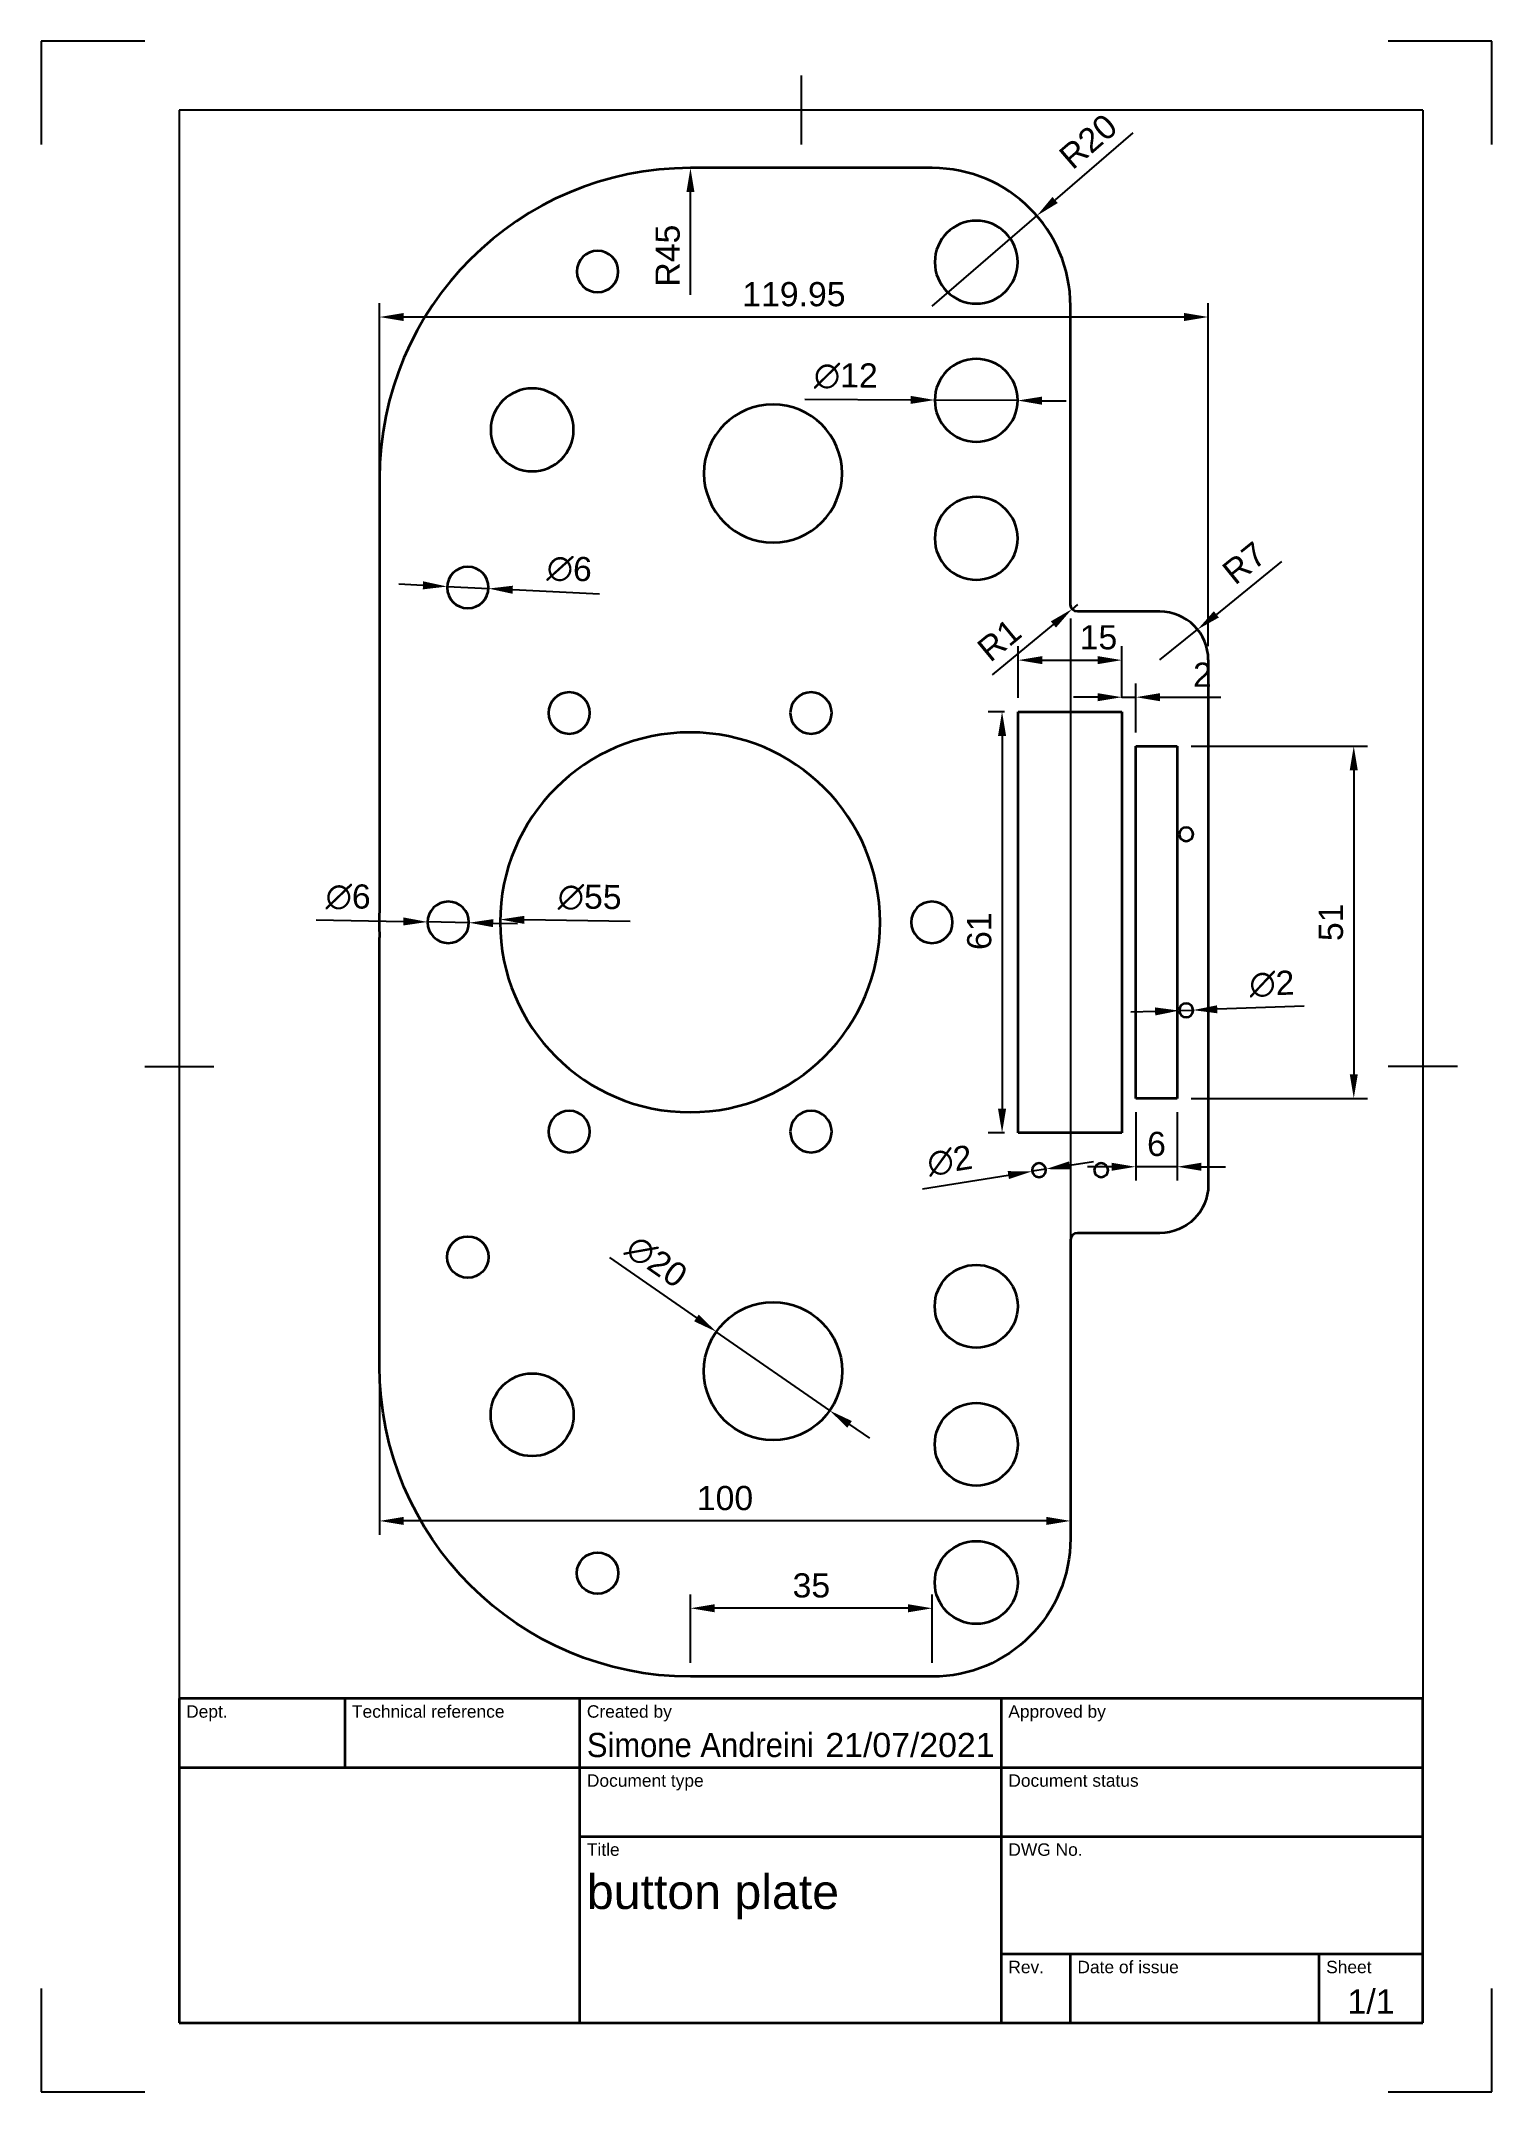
# Model space of a CAD drawing. Header units: millimetres. Extents: x 0 to 210, y 0 to 297.
import ezdxf
from ezdxf.enums import TextEntityAlignment as Align

# ---------------------------------------------------------------- set-up
doc = ezdxf.new("R2010")
doc.units = ezdxf.units.MM
doc.header["$LTSCALE"] = 0.75
for name, color, linetype, lineweight in [('Border', 7, 'Continuous', 25), ('Dimensions', 7, 'Continuous', 18), ('TitleBlock', 7, 'Continuous', 35), ('Visibile', 7, 'Continuous', 35)]:
    doc.layers.add(name, color=color, linetype=linetype, lineweight=lineweight)
doc.styles.add('FusionTitle', font='arial.ttf')
doc.styles.get("Standard").update_dxf_attribs({"font": 'arial.ttf'})
doc.dimstyles.new('ISO-25', dxfattribs={"dimtxt": 3.5, "dimasz": 3.5, "dimexe": 2, "dimexo": 2, "dimgap": 1.5, "dimtad": 1, "dimzin": 12, "dimdsep": 46, "dimtxsty": 'Standard', "dimcen": 0, "dimclrd": 256, "dimclre": 256, "dimclrt": 256, "dimazin": 3, "dimtp": 0.1, "dimtm": 0.1, "dimtfac": 0.714, "dimtmove": 0, "dimatfit": 3, "dimfxl": 1, "dimtzin": 12, "dimarcsym": 0})

# ---------------------------------------------------------------- blocks, each defined once
blk = doc.blocks.new('ISO_A4(P)_SHEET')
at = {"layer": 'Border'}
for p, q in [((110, 292), (110, 282)), ((200, 287), (20, 287)), ((20, 287), (20, 10)), ((200, 287), (200, 10)), ((15, 148.5), (25, 148.5)), ((205, 148.5), (195, 148.5)), ((20, 10), (200, 10))]:
    blk.add_line(p, q, dxfattribs=at)
at = {"layer": 'Defpoints'}
for p, q in [((15, 297), (0, 297)), ((0, 297), (0, 282)), ((210, 297), (195, 297)), ((210, 282), (210, 297)), ((0, 15), (0, 0)), ((210, 0), (210, 15)), ((0, 0), (15, 0)), ((195, 0), (210, 0))]:
    blk.add_line(p, q, dxfattribs=at)
blk = doc.blocks.new('ISO_TITLEBLOCK')
at = {"layer": 'TitleBlock'}
for p, q in [((0, 47), (-180, 47)), ((-180, 47), (-180, 0)), ((-156, 37), (-156, 47)), ((-122, 0), (-122, 47)), ((-61, 0), (-61, 47)), ((0, 0), (0, 47)), ((-180, 37), (0, 37)), ((-122, 27), (0, 27)), ((-61, 10), (0, 10)), ((-51, 0), (-51, 10)), ((-15, 0), (-15, 10)), ((-180, 0), (0, 0))]:
    blk.add_line(p, q, dxfattribs=at)
at = {"layer": 'TitleBlock', "style": 'FusionTitle'}
for s, p in [('Dept.', (-179, 46)), ('Technical reference', (-155, 46)), ('Created by', (-121, 46)), ('Approved by', (-60, 46)), ('Document type', (-121, 36)), ('Document status', (-60, 36)), ('Title', (-121, 26)), ('DWG No.', (-60, 26)), ('Rev.', (-60, 9)), ('Date of issue', (-50, 9)), ('Sheet', (-14, 9))]:
    blk.add_text(s, height=1.8, dxfattribs=at).set_placement(p, align=Align.TOP_LEFT)
for tag, height, p in [('DEPT', 3.5, (-179, 42)), ('TECHNICAL_REFERENCE', 3.5, (-155, 42)), ('CREATED_BY', 3.5, (-121, 42)), ('APPROVED_BY', 3.5, (-60, 42)), ('DOCUMENT_TYPE', 3.5, (-121, 32)), ('DOCUMENT_STATUS', 3.5, (-60, 32)), ('TITLE_1', 5, (-121, 21.5)), ('TITLE_2', 5, (-121, 14)), ('TITLE_3', 5, (-121, 6.5)), ('DATE_OF_ISSUE', 3.5, (-50, 5))]:
    blk.add_attdef(tag, text='', height=height, dxfattribs=at).set_placement(p, align=Align.TOP_LEFT)
for tag, p in [('CREATED_DATE', (-62, 42)), ('APPROVED_DATE', (-0.99, 42))]:
    blk.add_attdef(tag, text='', height=3.5, dxfattribs=at).set_placement(p, align=Align.TOP_RIGHT)
for tag, height, p in [('DRAWING_NUMBER', 5, (-30.5, 19.75)), ('REV', 3.5, (-56, 4.85)), ('SHEET', 3.5, (-7.5, 4.85))]:
    blk.add_attdef(tag, text='', height=height, dxfattribs=at).set_placement(p, align=Align.TOP_CENTER)
blk = doc.blocks.new('*D23')
at = {"layer": 'Defpoints', "color": 0, "transparency": 16777216}
for p in [(164.44099, 194.879762), (164.44099, 143.879762), (189.998583, 143.879762)]:
    blk.add_point(p, dxfattribs=at)
at = {"layer": 'Dimensions', "lineweight": -2, "transparency": 16777216}
for p, q in [((166.44099, 194.879762), (191.998583, 194.879762)), ((189.998583, 191.379762), (189.998583, 147.379762)), ((166.44099, 143.879762), (191.998583, 143.879762))]:
    blk.add_line(p, q, dxfattribs=at)
at = {"layer": 'Dimensions', "transparency": 16777216}
for points in [[(189.41525, 191.379762), (190.581916, 191.379762), (189.998583, 194.879762)], [(189.41525, 147.379762), (190.581916, 147.379762), (189.998583, 143.879762)]]:
    blk.add_solid(points, dxfattribs=at)
at = {"layer": 'Dimensions', "transparency": 16777216, "insert": (186.711577, 169.379762), "char_height": 3.5, "attachment_point": 5, "rotation": 90}
blk.add_mtext('51', dxfattribs=at)
blk = doc.blocks.new('*D24')
at = {"layer": 'Defpoints', "color": 0, "transparency": 16777216}
for p in [(164.741583, 156.595355), (166.740398, 156.66417)]:
    blk.add_point(p, dxfattribs=at)
at = {"layer": 'Dimensions', "lineweight": -2, "transparency": 16777216}
for p, q in [((161.243655, 156.474929), (157.745727, 156.354502)), ((164.741583, 156.595355), (166.740398, 156.66417)), ((182.797393, 157.216979), (170.238326, 156.784596))]:
    blk.add_line(p, q, dxfattribs=at)
at = {"layer": 'Dimensions', "transparency": 16777216}
for points in [[(161.223584, 157.057916), (161.263726, 155.891941), (164.741583, 156.595355)], [(170.218255, 157.367584), (170.258397, 156.201608), (166.740398, 156.66417)]]:
    blk.add_solid(points, dxfattribs=at)
at = {"layer": 'Dimensions', "transparency": 16777216, "insert": (178.150357, 160.443887), "char_height": 3.5, "attachment_point": 5, "rotation": 1.97182213}
blk.add_mtext('∅2', dxfattribs=at)
blk = doc.blocks.new('*D25')
at = {"layer": 'Defpoints', "color": 0, "transparency": 16777216}
for p in [(158.44099, 143.879762), (164.44099, 143.879762), (158.44099, 133.980267)]:
    blk.add_point(p, dxfattribs=at)
at = {"layer": 'Dimensions', "lineweight": -2, "transparency": 16777216}
for p, q in [((158.44099, 141.879762), (158.44099, 131.980267)), ((164.44099, 141.879762), (164.44099, 131.980267)), ((154.94099, 133.980267), (151.44099, 133.980267)), ((164.44099, 133.980267), (158.44099, 133.980267)), ((167.94099, 133.980267), (171.44099, 133.980267))]:
    blk.add_line(p, q, dxfattribs=at)
at = {"layer": 'Dimensions', "transparency": 16777216}
for points in [[(154.94099, 134.563601), (154.94099, 133.396934), (158.44099, 133.980267)], [(167.94099, 134.563601), (167.94099, 133.396934), (164.44099, 133.980267)]]:
    blk.add_solid(points, dxfattribs=at)
at = {"layer": 'Dimensions', "transparency": 16777216, "insert": (161.44099, 137.267273), "char_height": 3.5, "attachment_point": 5}
blk.add_mtext('6', dxfattribs=at)
blk = doc.blocks.new('*D26')
at = {"layer": 'Defpoints', "color": 0, "transparency": 16777216}
for p in [(158.44099, 201.977852), (156.44099, 199.879762), (158.44099, 194.879762)]:
    blk.add_point(p, dxfattribs=at)
at = {"layer": 'Dimensions', "lineweight": -2, "transparency": 16777216}
for p, q in [((152.94099, 201.977852), (149.44099, 201.977852)), ((156.44099, 201.879762), (156.44099, 203.977852)), ((156.44099, 201.977852), (158.44099, 201.977852)), ((158.44099, 196.879762), (158.44099, 203.977852)), ((161.94099, 201.977852), (170.759203, 201.977852))]:
    blk.add_line(p, q, dxfattribs=at)
at = {"layer": 'Dimensions', "transparency": 16777216}
for points in [[(152.94099, 202.561185), (152.94099, 201.394518), (156.44099, 201.977852)], [(161.94099, 202.561185), (161.94099, 201.394518), (158.44099, 201.977852)]]:
    blk.add_solid(points, dxfattribs=at)
at = {"layer": 'Dimensions', "transparency": 16777216, "insert": (168.100097, 205.235014), "char_height": 3.5, "attachment_point": 5}
blk.add_mtext('2', dxfattribs=at)
blk = doc.blocks.new('*D27')
at = {"layer": 'Defpoints', "color": 0, "transparency": 16777216}
for p in [(156.44099, 207.345684), (141.44099, 199.879762), (156.44099, 199.879762)]:
    blk.add_point(p, dxfattribs=at)
at = {"layer": 'Dimensions', "lineweight": -2, "transparency": 16777216}
for p, q in [((141.44099, 201.879762), (141.44099, 209.345684)), ((156.44099, 201.879762), (156.44099, 209.345684)), ((144.94099, 207.345684), (152.94099, 207.345684))]:
    blk.add_line(p, q, dxfattribs=at)
at = {"layer": 'Dimensions', "transparency": 16777216}
for points in [[(144.94099, 207.929017), (144.94099, 206.76235), (141.44099, 207.345684)], [(152.94099, 207.929017), (152.94099, 206.76235), (156.44099, 207.345684)]]:
    blk.add_solid(points, dxfattribs=at)
at = {"layer": 'Dimensions', "transparency": 16777216, "insert": (153.048778, 210.632689), "char_height": 3.5, "attachment_point": 5}
blk.add_mtext('15', dxfattribs=at)
blk = doc.blocks.new('*D28')
at = {"layer": 'Defpoints', "color": 0, "transparency": 16777216}
for p in [(141.44099, 199.879762), (139.095835, 138.879762), (141.44099, 138.879762)]:
    blk.add_point(p, dxfattribs=at)
at = {"layer": 'Dimensions', "lineweight": -2, "transparency": 16777216}
for p, q in [((139.44099, 199.879762), (137.095835, 199.879762)), ((139.095835, 196.379762), (139.095835, 142.379762)), ((139.44099, 138.879762), (137.095835, 138.879762))]:
    blk.add_line(p, q, dxfattribs=at)
at = {"layer": 'Dimensions', "transparency": 16777216}
for points in [[(138.512501, 196.379762), (139.679168, 196.379762), (139.095835, 199.879762)], [(138.512501, 142.379762), (139.679168, 142.379762), (139.095835, 138.879762)]]:
    blk.add_solid(points, dxfattribs=at)
at = {"layer": 'Dimensions', "transparency": 16777216, "insert": (135.808829, 168.089083), "char_height": 3.5, "attachment_point": 5, "rotation": 90}
blk.add_mtext('61', dxfattribs=at)
blk = doc.blocks.new('*D29')
at = {"layer": 'Defpoints', "color": 0, "transparency": 16777216}
for p in [(143.454191, 133.322179), (145.429203, 133.637343)]:
    blk.add_point(p, dxfattribs=at)
at = {"layer": 'Dimensions', "lineweight": -2, "transparency": 16777216}
for p, q in [((148.885474, 134.188881), (152.341744, 134.740418)), ((127.58842, 130.790385), (139.997921, 132.770642)), ((145.429203, 133.637343), (143.454191, 133.322179))]:
    blk.add_line(p, q, dxfattribs=at)
at = {"layer": 'Dimensions', "transparency": 16777216}
for points in [[(148.793551, 134.764926), (148.977396, 133.612836), (145.429203, 133.637343)], [(139.905998, 133.346687), (140.089843, 132.194597), (143.454191, 133.322179)]]:
    blk.add_solid(points, dxfattribs=at)
at = {"layer": 'Dimensions', "transparency": 16777216, "insert": (131.531637, 134.847345), "char_height": 3.5, "attachment_point": 5, "rotation": 9.06657377}
blk.add_mtext('∅2', dxfattribs=at)
blk = doc.blocks.new('*D30')
at = {"layer": 'Defpoints', "color": 0, "transparency": 16777216}
for p in [(66.443989, 169.785875), (121.437992, 168.97365)]:
    blk.add_point(p, dxfattribs=at)
at = {"layer": 'Dimensions', "lineweight": -2, "transparency": 16777216}
blk.add_line((85.289819, 169.507534), (69.943608, 169.734188), dxfattribs=at)
at = {"layer": 'Dimensions', "transparency": 16777216}
blk.add_solid([(69.952222, 170.317458), (69.934993, 169.150918), (66.443989, 169.785875)], dxfattribs=at)
at = {"layer": 'Dimensions', "transparency": 16777216, "insert": (79.41651, 172.979539), "char_height": 3.5, "attachment_point": 5, "rotation": 359.15382521}
blk.add_mtext('∅55', dxfattribs=at)
blk = doc.blocks.new('*D31')
at = {"layer": 'Defpoints', "color": 0, "transparency": 16777216}
for p in [(55.941527, 169.436511), (61.940454, 169.323014)]:
    blk.add_point(p, dxfattribs=at)
at = {"layer": 'Dimensions', "lineweight": -2, "transparency": 16777216}
for p, q in [((39.844476, 169.741062), (52.442153, 169.502718)), ((61.940454, 169.323014), (55.941527, 169.436511)), ((65.439828, 169.256807), (68.939202, 169.1906))]:
    blk.add_line(p, q, dxfattribs=at)
at = {"layer": 'Dimensions', "transparency": 16777216}
for points in [[(52.453187, 170.085947), (52.431118, 168.919489), (55.941527, 169.436511)], [(65.450863, 169.840036), (65.428794, 168.673578), (61.940454, 169.323014)]]:
    blk.add_solid(points, dxfattribs=at)
at = {"layer": 'Dimensions', "transparency": 16777216, "insert": (44.457657, 173.039279), "char_height": 3.5, "attachment_point": 5, "rotation": 358.91612831}
blk.add_mtext('∅6', dxfattribs=at)
blk = doc.blocks.new('*D32')
at = {"layer": 'Defpoints', "color": 0, "transparency": 16777216}
for p in [(93.993711, 278.612326), (93.993711, 233.612326)]:
    blk.add_point(p, dxfattribs=at)
at = {"layer": 'Dimensions', "lineweight": -2, "transparency": 16777216}
blk.add_line((93.993711, 260.22283), (93.993711, 275.112326), dxfattribs=at)
at = {"layer": 'Dimensions', "transparency": 16777216}
blk.add_solid([(93.410378, 275.112326), (94.577045, 275.112326), (93.993711, 278.612326)], dxfattribs=at)
at = {"layer": 'Dimensions', "transparency": 16777216, "insert": (90.713868, 265.917578), "char_height": 3.5, "attachment_point": 5, "rotation": 90}
blk.add_mtext('R45', dxfattribs=at)
blk = doc.blocks.new('*D33')
at = {"layer": 'Defpoints', "color": 0, "transparency": 16777216}
for p in [(144.125082, 271.690614), (128.993712, 258.612326)]:
    blk.add_point(p, dxfattribs=at)
at = {"layer": 'Dimensions', "lineweight": -2, "transparency": 16777216}
for p, q in [((158.009095, 283.690791), (146.773072, 273.979314)), ((128.993712, 258.612326), (144.125082, 271.690614))]:
    blk.add_line(p, q, dxfattribs=at)
at = {"layer": 'Dimensions', "transparency": 16777216}
blk.add_solid([(146.391622, 274.420646), (147.154522, 273.537983), (144.125082, 271.690614)], dxfattribs=at)
at = {"layer": 'Dimensions', "transparency": 16777216, "insert": (151.565658, 282.466248), "char_height": 3.5, "attachment_point": 5, "rotation": 40.83735065}
blk.add_mtext('R20', dxfattribs=at)
blk = doc.blocks.new('*D34')
at = {"layer": 'Defpoints', "color": 0, "transparency": 16777216}
for p in [(129.357782, 245.012537), (141.357563, 244.940036)]:
    blk.add_point(p, dxfattribs=at)
at = {"layer": 'Dimensions', "lineweight": -2, "transparency": 16777216}
for p, q in [((110.572313, 245.126036), (125.857846, 245.033683)), ((141.357563, 244.940036), (129.357782, 245.012537)), ((144.857499, 244.91889), (148.357435, 244.897744))]:
    blk.add_line(p, q, dxfattribs=at)
at = {"layer": 'Dimensions', "transparency": 16777216}
for points in [[(125.86137, 245.617006), (125.854322, 244.450361), (129.357782, 245.012537)], [(144.861024, 245.502213), (144.853975, 244.335567), (141.357563, 244.940036)]]:
    blk.add_solid(points, dxfattribs=at)
at = {"layer": 'Dimensions', "transparency": 16777216, "insert": (116.485562, 248.475262), "char_height": 3.5, "attachment_point": 5, "rotation": 359.65381688}
blk.add_mtext('∅12', dxfattribs=at)
blk = doc.blocks.new('*D35')
at = {"layer": 'Defpoints', "color": 0, "transparency": 16777216}
for p in [(58.775672, 218.003843), (64.768453, 217.709621)]:
    blk.add_point(p, dxfattribs=at)
at = {"layer": 'Dimensions', "lineweight": -2, "transparency": 16777216}
for p, q in [((55.279882, 218.175473), (51.784093, 218.347103)), ((58.775672, 218.003843), (64.768453, 217.709621)), ((80.849016, 216.920128), (68.264243, 217.537991))]:
    blk.add_line(p, q, dxfattribs=at)
at = {"layer": 'Dimensions', "transparency": 16777216}
for points in [[(55.308487, 218.758104), (55.251277, 217.592841), (58.775672, 218.003843)], [(68.292848, 218.120623), (68.235638, 216.95536), (64.768453, 217.709621)]]:
    blk.add_solid(points, dxfattribs=at)
at = {"layer": 'Dimensions', "transparency": 16777216, "insert": (76.470509, 220.524063), "char_height": 3.5, "attachment_point": 5, "rotation": 357.18925973}
blk.add_mtext('∅6', dxfattribs=at)
blk = doc.blocks.new('*D36')
at = {"layer": 'Defpoints', "color": 0, "transparency": 16777216}
for p in [(97.728979, 110.08615), (114.153002, 98.673375)]:
    blk.add_point(p, dxfattribs=at)
at = {"layer": 'Dimensions', "lineweight": -2, "transparency": 16777216}
for p, q in [((82.282442, 120.819687), (94.854775, 112.083386)), ((114.153002, 98.673375), (97.728979, 110.08615)), ((117.027206, 96.676139), (119.901411, 94.678903))]:
    blk.add_line(p, q, dxfattribs=at)
at = {"layer": 'Dimensions', "transparency": 16777216}
for points in [[(95.187647, 112.56242), (94.521902, 111.604352), (97.728979, 110.08615)], [(117.360079, 97.155173), (116.694334, 96.197105), (114.153002, 98.673375)]]:
    blk.add_solid(points, dxfattribs=at)
at = {"layer": 'Dimensions', "transparency": 16777216, "insert": (89.063056, 120.229831), "char_height": 3.5, "attachment_point": 5, "rotation": 325.20520182}
blk.add_mtext('∅20', dxfattribs=at)
blk = doc.blocks.new('*D37')
at = {"layer": 'Defpoints', "color": 0, "transparency": 16777216}
for p in [(167.386632, 211.778056), (161.94099, 207.379762)]:
    blk.add_point(p, dxfattribs=at)
at = {"layer": 'Dimensions', "lineweight": -2, "transparency": 16777216}
for p, q in [((179.556809, 221.607569), (170.109453, 213.977202)), ((161.94099, 207.379762), (167.386632, 211.778056))]:
    blk.add_line(p, q, dxfattribs=at)
at = {"layer": 'Dimensions', "transparency": 16777216}
blk.add_solid([(169.742929, 214.431006), (170.475978, 213.523399), (167.386632, 211.778056)], dxfattribs=at)
at = {"layer": 'Dimensions', "transparency": 16777216, "insert": (174.152477, 221.420293), "char_height": 3.5, "attachment_point": 5, "rotation": 38.92685614}
blk.add_mtext('R7', dxfattribs=at)
blk = doc.blocks.new('*D38')
at = {"layer": 'Defpoints', "color": 0, "transparency": 16777216}
for p in [(149.223019, 214.742555), (149.993711, 215.379762)]:
    blk.add_point(p, dxfattribs=at)
at = {"layer": 'Dimensions', "lineweight": -2, "transparency": 16777216}
for p, q in [((149.993711, 215.379762), (149.223019, 214.742555)), ((137.687081, 205.204654), (146.525596, 212.512329))]:
    blk.add_line(p, q, dxfattribs=at)
at = {"layer": 'Dimensions', "transparency": 16777216}
blk.add_solid([(146.153892, 212.961899), (146.897301, 212.062758), (149.223019, 214.742555)], dxfattribs=at)
at = {"layer": 'Dimensions', "transparency": 16777216, "insert": (138.682139, 210.253648), "char_height": 3.5, "attachment_point": 5, "rotation": 39.58393615}
blk.add_mtext('R1', dxfattribs=at)
blk = doc.blocks.new('*D39')
at = {"layer": 'Defpoints', "color": 0, "transparency": 16777216}
for p in [(93.993711, 70.046694), (93.993711, 60.147199), (128.993712, 60.147199)]:
    blk.add_point(p, dxfattribs=at)
at = {"layer": 'Dimensions', "lineweight": -2, "transparency": 16777216}
for p, q in [((93.993711, 62.147199), (93.993711, 72.046694)), ((128.993712, 62.147199), (128.993712, 72.046694)), ((125.493712, 70.046694), (97.493711, 70.046694))]:
    blk.add_line(p, q, dxfattribs=at)
at = {"layer": 'Dimensions', "transparency": 16777216}
for points in [[(97.493711, 70.630027), (97.493711, 69.463361), (93.993711, 70.046694)], [(125.493712, 70.630027), (125.493712, 69.463361), (128.993712, 70.046694)]]:
    blk.add_solid(points, dxfattribs=at)
at = {"layer": 'Dimensions', "transparency": 16777216, "insert": (111.493712, 73.334893), "char_height": 3.5, "attachment_point": 5}
blk.add_mtext('35', dxfattribs=at)
blk = doc.blocks.new('*D40')
at = {"layer": 'Defpoints', "color": 0, "transparency": 16777216}
for p in [(48.993711, 257.032874), (168.94099, 207.379762), (48.993711, 167.202117)]:
    blk.add_point(p, dxfattribs=at)
at = {"layer": 'Dimensions', "lineweight": -2, "transparency": 16777216}
for p, q in [((48.993711, 169.202117), (48.993711, 259.032874)), ((168.94099, 209.379762), (168.94099, 259.032874)), ((165.44099, 257.032874), (52.493711, 257.032874))]:
    blk.add_line(p, q, dxfattribs=at)
at = {"layer": 'Dimensions', "transparency": 16777216}
for points in [[(52.493711, 257.616207), (52.493711, 256.449541), (48.993711, 257.032874)], [(165.44099, 257.616207), (165.44099, 256.449541), (168.94099, 257.032874)]]:
    blk.add_solid(points, dxfattribs=at)
at = {"layer": 'Dimensions', "transparency": 16777216, "insert": (108.967351, 260.31988), "char_height": 3.5, "attachment_point": 5}
blk.add_mtext('119.95', dxfattribs=at)
blk = doc.blocks.new('*D41')
at = {"layer": 'Defpoints', "color": 0, "transparency": 16777216}
for p in [(48.993711, 233.612326), (148.993711, 215.379762), (48.99371, 82.696101)]:
    blk.add_point(p, dxfattribs=at)
at = {"layer": 'Dimensions', "lineweight": -2, "transparency": 16777216}
for p, q in [((48.993711, 231.612326), (48.99371, 80.696101)), ((148.993711, 213.379762), (148.99371, 80.6961)), ((145.49371, 82.6961), (52.49371, 82.696101))]:
    blk.add_line(p, q, dxfattribs=at)
at = {"layer": 'Dimensions', "transparency": 16777216}
for points in [[(52.49371, 83.279434), (52.49371, 82.112768), (48.99371, 82.696101)], [(145.49371, 83.279434), (145.49371, 82.112767), (148.99371, 82.6961)]]:
    blk.add_solid(points, dxfattribs=at)
at = {"layer": 'Dimensions', "transparency": 16777216, "insert": (98.99371, 85.983106), "char_height": 3.5, "attachment_point": 5}
blk.add_mtext('100', dxfattribs=at)

msp = doc.modelspace()

# ---------------------------------------------------------------- linework, layer by layer
at = {"layer": 'Visibile'}
for p, q in [((128.993712, 278.612326, 1), (93.993711, 278.612326, 1)), ((148.993711, 215.379762, 1), (148.993712, 258.612325, 1)), ((48.993711, 233.612326, 1), (48.993711, 171.557408, 1)), ((161.94099, 214.379762, 1), (149.993711, 214.379762, 1)), ((168.94099, 207.379762, 1), (168.94099, 131.379762, 1)), ((141.44099, 199.879762, 1), (156.44099, 199.879762, 1)), ((141.44099, 138.879762, 1), (141.44099, 199.879762, 1)), ((156.44099, 199.879762, 1), (156.44099, 138.879762, 1)), ((158.44099, 194.879762, 1), (164.44099, 194.879762, 1)), ((158.44099, 143.879762, 1), (158.44099, 194.879762, 1)), ((164.44099, 194.879762, 1), (164.44099, 143.879762, 1)), ((48.993711, 105.147199, 1), (48.993711, 167.202117, 1)), ((164.44099, 143.879762, 1), (158.44099, 143.879762, 1)), ((156.44099, 138.879762, 1), (141.44099, 138.879762, 1)), ((148.993711, 123.379762, 1), (148.993712, 80.147199, 1)), ((161.94099, 124.379762, 1), (149.993711, 124.379762, 1)), ((128.993712, 60.147199, 1), (93.993711, 60.147199, 1))]:
    msp.add_line(p, q, dxfattribs=at)
at = {"layer": 'Visibile', "extrusion": (0, 0, -1)}
for centre, radius in [((-135.357673, 264.976287, -1), 6), ((-80.5515, 263.621335, -1), 3), ((-135.357673, 244.976287, -1), 6), ((-71.086112, 240.693596, -1), 6), ((-105.94099, 234.379762, -1), 10), ((-135.357673, 224.976287, -1), 6), ((-61.772063, 217.856732, -1), 3), ((-76.44099, 199.690652, -1), 3.000001), ((-111.44099, 199.690652, -1), 3.000001), ((-93.94099, 169.379762, -1), 27.5), ((-165.74099, 182.129762, -1), 1), ((-58.94099, 169.379762, -1), 3.000001), ((-128.94099, 169.379762, -1), 3.000001), ((-165.74099, 156.629762, -1), 1), ((-76.44099, 139.068873, -1), 3.000001), ((-111.44099, 139.068873, -1), 3.000001), ((-144.441697, 133.479761, -1), 1), ((-153.441697, 133.479761, -1), 1)]:
    msp.add_circle(centre, radius, dxfattribs=at)
at = {"layer": 'Visibile'}
for centre, radius in [((61.772063, 120.902793, 1), 3), ((135.357673, 113.783238, 1), 6), ((105.94099, 104.379762, 1), 10), ((71.086112, 98.065929, 1), 6), ((135.357673, 93.783238, 1), 6), ((80.5515, 75.138189, 1), 3), ((135.357673, 73.783238, 1), 6)]:
    msp.add_circle(centre, radius, dxfattribs=at)
for centre, radius, start, end in [((93.993711, 233.612326, 1), 45, 90, 180), ((128.993712, 258.612326, 1), 20, 360, 90), ((161.94099, 207.379762, 1), 7, 0, 90), ((93.94099, 169.379762, 1), 45, 177.226253, 182.773747), ((149.993711, 123.379762, 1), 1, 90, 180)]:
    msp.add_arc(centre, radius, start, end, dxfattribs=at)
at = {"layer": 'Visibile', "extrusion": (0, 0, -1)}
for centre, radius, start, end in [((-149.993711, 215.379762, -1), 1, 270, 0), ((-161.94099, 131.379762, -1), 7, 180, 270), ((-93.993711, 105.147199, -1), 45, 270, 360), ((-128.993712, 80.147199, -1), 20, 180, 270)]:
    msp.add_arc(centre, radius, start, end, dxfattribs=at)

# ---------------------------------------------------------------- block references
at = {"layer": 'Border'}
msp.add_blockref('ISO_A4(P)_SHEET', (0, 0), dxfattribs=at)
at = {"layer": 'TitleBlock'}
ref = msp.add_blockref('ISO_TITLEBLOCK', (200, 10), dxfattribs=at)
ref.add_attrib('CREATED_DATE', '21/07/2021', dxfattribs={"height": 3.5, "style": 'FusionTitle'}).set_placement((138, 52), align=Align.TOP_RIGHT)
ref.add_attrib('SHEET', '1/1', dxfattribs={"height": 3.5, "style": 'FusionTitle'}).set_placement((192.5, 14.85), align=Align.TOP_CENTER)
ref.add_attrib('TITLE_1', 'button plate', dxfattribs={"height": 5, "style": 'FusionTitle'}).set_placement((79, 31.5), align=Align.TOP_LEFT)
ref.add_attrib('CREATED_BY', 'Simone Andreini', dxfattribs={"height": 3.5, "style": 'FusionTitle', "width": 0.915854}).set_placement((79, 52), align=Align.TOP_LEFT)

# ---------------------------------------------------------------- dimensions: what is measured, and where the dimension line sits
at = {"layer": 'Dimensions'}
for center, mpoint, picture, middle in [((128.993712, 258.612326), (144.125082, 271.690614), '*D33', (153.715079, 279.979403)), ((93.993711, 233.612326), (93.993711, 278.612326), '*D32', (93.993711, 265.917578)), ((161.94099, 207.379762), (167.386632, 211.778056), '*D37', (176.194542, 218.891959)), ((149.993711, 215.379762), (149.223019, 214.742555), '*D38', (140.757627, 207.743378))]:
    dim = msp.add_radius_dim(center=center, mpoint=mpoint, dimstyle='ISO-25', override={"dimlfac": 1, "dimse1": 1, "dimclrd": 256, "dimclre": 256}, dxfattribs=at)
    dim.commit()
    dim.dimension.update_dxf_attribs({"geometry": picture, "text_midpoint": middle, "dimtype": 164})
for base, p1, p2, picture, middle in [((48.993711, 257.032874), (168.94099, 207.379762), (48.993711, 167.202117), '*D40', (108.967351, 260.31988)), ((158.44099, 201.977852), (156.44099, 199.879762), (158.44099, 194.879762), '*D26', (168.100097, 205.235014)), ((93.993711, 70.046694), (128.993712, 60.147199), (93.993711, 60.147199), '*D39', (111.493712, 73.334893))]:
    dim = msp.add_linear_dim(base=base, p1=p1, p2=p2, dimstyle='ISO-25', override={"dimlfac": 1, "dimclrd": 256, "dimclre": 256}, dxfattribs=at)
    dim.commit()
    dim.dimension.update_dxf_attribs({"geometry": picture, "text_midpoint": middle})
for p1, p2, picture, middle in [((141.357563, 244.940036), (129.357782, 245.012537), '*D34', (116.465112, 245.090433)), ((61.940454, 169.323014), (55.941527, 169.436511), '*D31', (44.393627, 169.654993)), ((121.437992, 168.97365), (66.443989, 169.785875), '*D30', (79.366523, 169.595018)), ((164.741583, 156.595355), (166.740398, 156.66417), '*D24', (178.266823, 157.061001)), ((145.429203, 133.637343), (143.454191, 133.322179), '*D29', (132.065035, 131.504745)), ((114.153002, 98.673375), (97.728979, 110.08615), '*D36', (87.131506, 117.450154))]:
    dim = msp.add_diameter_dim_2p(p1=p1, p2=p2, dimstyle='ISO-25', override={"dimlfac": 1, "dimclrd": 256, "dimclre": 256}, dxfattribs=at)
    dim.commit()
    dim.dimension.update_dxf_attribs({"geometry": picture, "text_midpoint": middle, "dimtype": 163})
dim = msp.add_linear_dim(base=(48.99371, 82.696101), p1=(148.993711, 215.379762), p2=(48.993711, 233.612326), angle=180, dimstyle='ISO-25', override={"dimlfac": 1, "dimclrd": 256, "dimclre": 256}, dxfattribs=at)
dim.commit()
dim.dimension.update_dxf_attribs({"geometry": '*D41', "text_midpoint": (98.99371, 85.983106)})
dim = msp.add_diameter_dim_2p(p1=(58.775672, 218.003843), p2=(64.768453, 217.709621), dimstyle='ISO-25', override={"dimlfac": 1, "dimclrd": 256, "dimclre": 256}, dxfattribs=at)
dim.commit()
dim.dimension.update_dxf_attribs({"geometry": '*D35', "text_midpoint": (76.470509, 220.524063)})
for base, p1, p2, angle, picture, middle, dimtype in [((156.44099, 207.345684), (141.44099, 199.879762), (156.44099, 199.879762), 0, '*D27', (153.048778, 207.345684), 161), ((139.095835, 138.879762), (141.44099, 199.879762), (141.44099, 138.879762), 90, '*D28', (139.095835, 168.089083), 160), ((189.998583, 143.879762), (164.44099, 194.879762), (164.44099, 143.879762), 270, '*D23', (189.998583, 169.379762), 161)]:
    dim = msp.add_linear_dim(base=base, p1=p1, p2=p2, angle=angle, dimstyle='ISO-25', override={"dimlfac": 1}, dxfattribs=at)
    dim.commit()
    dim.dimension.update_dxf_attribs({"geometry": picture, "text_midpoint": middle, "dimtype": dimtype})
dim = msp.add_aligned_dim(p1=(164.44099, 143.879762), p2=(158.44099, 143.879762), distance=9.899495, dimstyle='ISO-25', override={"dimlfac": 1, "dimclrd": 256, "dimclre": 256}, dxfattribs=at)
dim.commit()
dim.dimension.update_dxf_attribs({"geometry": '*D25', "text_midpoint": (161.44099, 137.267273)})

doc.saveas('drawing.dxf')
